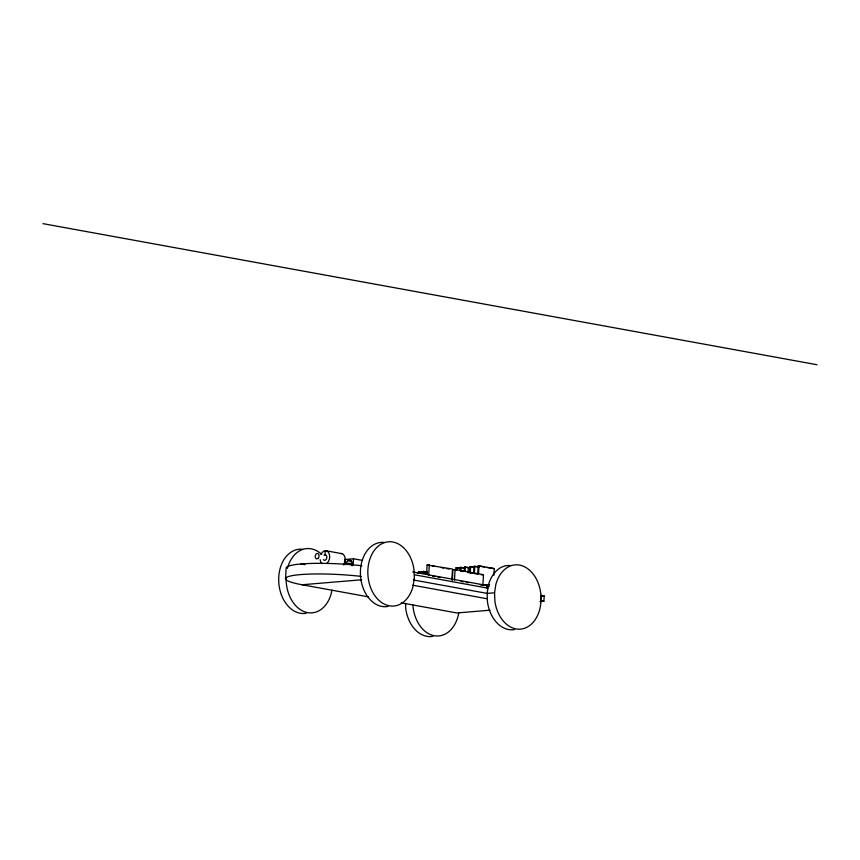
<?xml version="1.0" encoding="UTF-8"?>
<svg xmlns="http://www.w3.org/2000/svg" width="860" height="860" viewBox="0 0 860 860"><rect width="100%" height="100%" fill="white"/><g stroke="black" fill="none" stroke-linecap="round" stroke-linejoin="round"><path stroke-width="1.29" d="M285.541 578.866L286.144 568.224A53.718 7.106 3.2 0 1 361.877 565.762M325.037 554.84L325.263 550.722M344.849 564.784L345.15 559.462L353.481 558.763L362.135 560.344M351.299 565.321L351.417 563.257L346.731 563.655M352.052 565.805L352.235 562.515L350.805 560.312L347.676 560.58L345.978 563.031L349.848 563.741M353.105 565.418L353.481 558.763M418.981 573.287L419.067 571.696L427.14 571.964M419.089 573.362L419.379 571.75L421.669 572.169M420.11 573.201L423.507 572.911L423.593 571.32M423.507 572.911L423.905 571.373L424.002 572.953L427.248 573.545M424.421 573.029L424.313 571.448L424.227 573.05L424.98 572.986M426.603 574.297L427.119 564.999L452.51 569.051L451.919 579.683M428.699 575.447L429.29 564.816M452.317 580.328L452.908 569.696L455.08 569.513L483.471 574.684L482.879 585.327L480.299 584.854M454.488 580.145L455.08 569.513M455.908 570.395L456.058 567.729L460.723 568.374M456.714 570.33L456.853 567.664M460.121 570.04L460.261 567.385L464.959 568.03M460.842 571.309L461.057 567.321M464.271 571.029L464.486 567.041L468.334 567.525L468.044 572.846M465.056 570.954L465.281 566.966M469.528 571.911L469.829 566.589L474.505 567.234M470.248 573.168L470.624 566.525M473.613 572.889L473.989 566.245L478.654 566.88M474.43 572.824L474.795 566.181M477.741 573.878L478.16 565.891L478.977 565.826L494.274 568.611L493.898 575.265M478.525 573.803L478.977 565.826M487.018 588.175L487.168 585.52L412.682 571.943M543.885 601.226L544.187 595.916L541.348 595.399L541.048 600.71L543.885 601.226L539.919 601.559M331.81 590.186L331.369 593.067A32.228 23.209 85.2 0 1 305.45 612.094A32.228 23.209 85.2 0 1 286.111 578.887M494.565 592.776L495.812 584.66A32.228 23.209 85.2 0 1 532.566 573.308A32.228 23.209 85.2 0 1 529.642 625.564A32.228 23.209 85.2 0 1 494.887 601.172L494.565 592.776L487.136 593.389L413.477 579.973M419.572 572.126L419.067 571.696M417.444 573.212L423.475 572.706L426.861 573.33M423.808 572.975L424.56 572.911M494.274 568.611L486.835 567.471M361.275 576.393A53.718 7.106 3.2 0 0 294.743 575.232A53.718 7.106 3.2 0 0 302.032 584.757L361.727 579.78M481.299 574.867L483.471 574.684M484.341 585.122L489.544 584.692M541.757 596.12L544.187 595.916M489.996 610.202L456.832 612.965L401.265 602.838M43 223.654L817 364.726M478.16 565.891L484.61 567.073M475.279 566.482L479.181 567.192M469.829 566.589L472.398 567.062M464.486 567.041L469.667 567.987M460.261 567.385L464.142 568.095M456.058 567.729L461.154 568.664M427.119 564.999L429.699 565.461M432.279 565.934L434.87 566.407M441.32 567.589L443.9 568.051M446.49 568.524L449.07 568.997M460.659 571.104L463.239 571.577M469.689 572.749L472.269 573.222M474.849 573.695L477.429 574.168M326.488 550.851L341.968 553.668M423.571 571.61L427.13 572.255M347.676 560.58L351.546 561.279M432.569 576.157L435.149 576.619M437.729 577.092L440.309 577.565M460.938 581.328L463.518 581.79M466.098 582.263L468.678 582.736M414.552 574.792L487.942 588.165M301.065 563.977L304.935 564.676M412.649 585.187L487.351 598.807M302.032 584.757L368.51 596.872M413.058 604.988L413.176 607.977A32.228 23.209 85.2 0 0 435.59 635.905A32.228 23.209 85.2 0 0 458.767 612.761M405.544 603.451L405.748 608.601A32.228 23.209 85.2 0 0 432.924 636.346M287.433 568.385A32.228 23.209 85.2 0 1 321.704 554.388M387.967 606.45A32.228 23.209 85.2 0 1 360.469 575.351A32.228 23.209 85.2 0 1 384.259 542.466M514.645 629.531A32.228 23.209 85.2 0 1 487.459 601.796L487.136 593.389L488.383 585.284A32.228 23.209 85.2 0 1 509.7 565.461M306.257 613.255A32.228 23.209 85.2 0 1 278.758 582.155A32.228 23.209 85.2 0 1 302.548 549.271M340.743 553.539A6.923 4.719 -79.7 0 1 344.935 557.398A6.923 4.719 -79.7 0 1 343.473 564.955M320.93 554.496A6.923 4.719 -79.7 0 1 328.541 552.442A6.923 4.719 -79.7 0 1 326.94 563.311M322.156 563.708A6.923 4.719 -79.7 0 1 320.156 559.731M324.059 555.28A2.763 1.881 -79.7 0 1 326.531 555.872A2.763 1.881 -79.7 0 1 325.994 559.57A2.763 1.881 -79.7 0 1 323.425 559.624M414.337 578.157L413.079 586.262A32.228 23.209 85.2 0 1 376.336 597.625A32.228 23.209 85.2 0 1 379.26 545.358A32.228 23.209 85.2 0 1 414.004 569.75L414.337 578.157M489.028 586.154L486.825 586.337L489.028 586.154M318.383 557.989A2.763 1.881 -79.7 0 0 317.781 553.475A2.763 1.881 -79.7 0 0 315.254 557.022A2.763 1.881 -79.7 0 0 318.383 557.989"/></g></svg>
